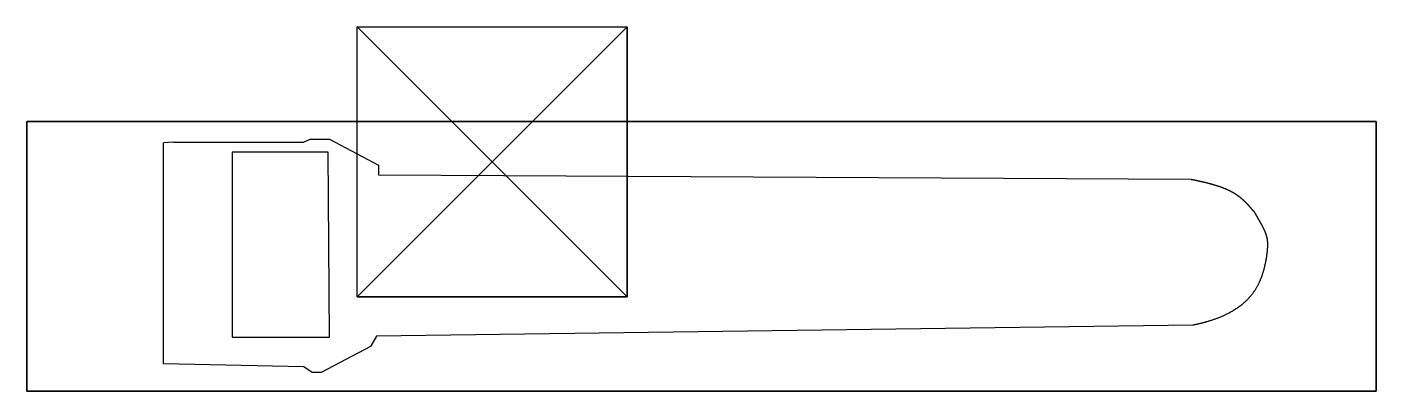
# Model space of a CAD drawing. Header units: millimetres. Extents: x -72 to 136, y -35 to 21.
import ezdxf

# ---------------------------------------------------------------- set-up
doc = ezdxf.new("R2010")
doc.units = ezdxf.units.MM
doc.header["$MEASUREMENT"] = 0
for name, color, linetype in [('bed scraper gridfinity module v1_Sketch1', 7, 'Continuous'), ('bed scraper gridfinity module v1_Sketch2', 7, 'Continuous'), ('bed scraper gridfinity module v1_Sketch3', 7, 'Continuous'), ('bed scraper gridfinity module v1_Sketch4', 7, 'Continuous'), ('bed scraper gridfinity module v1_Sketch5', 7, 'Continuous')]:
    doc.layers.add(name, color=color, linetype=linetype)

msp = doc.modelspace()

# ---------------------------------------------------------------- linework, layer by layer
at = {"layer": 'bed scraper gridfinity module v1_Sketch1'}
for p, q in [((-20.75, 20.75), (20.75, 20.75)), ((-20.75, -20.75), (20.75, 20.75)), ((-20.75, -20.75), (-20.75, 20.75)), ((20.75, -20.75), (-20.75, 20.75)), ((20.75, 20.75), (20.75, -20.75)), ((20.75, -20.75), (-20.75, -20.75))]:
    msp.add_line(p, q, dxfattribs=at)
msp.add_point((0, 0), dxfattribs=at)
msp.add_point((0, 0), dxfattribs=at)
at = {"layer": 'bed scraper gridfinity module v1_Sketch2'}
for p, q in [((20.75, -20.75, 7), (-20.75, -20.75, 7)), ((-18.6, -20.75, 2.6), (-20.75, -20.75, 4.75)), ((-20.75, -20.75), (20.75, -20.75)), ((-20.75, -20.75, 7), (-20.75, -20.75)), ((-18.6, -20.75, 0.8), (-18.6, -20.75, 2.6)), ((-17.8, -20.75), (-18.6, -20.75, 0.8)), ((17.8, -20.75), (18.6, -20.75, 0.8)), ((17.8, -20.75), (18.6, -20.75)), ((20.75, -20.75), (17.8, -20.75)), ((18.6, -20.75, 0.8), (18.6, -20.75, 2.6)), ((18.6, -20.75, 2.6), (20.75, -20.75, 4.75)), ((20.75, -20.75), (20.75, -20.75, 7))]:
    msp.add_line(p, q, dxfattribs=at)
msp.add_point((0, -20.75), dxfattribs=at)
at = {"layer": 'bed scraper gridfinity module v1_Sketch3'}
for p, q in [((20.75, 18.6, 2.6), (20.75, 20.75, 4.75)), ((20.75, -20.75), (20.75, 20.75)), ((20.75, 20.75, 7), (20.75, -20.75, 7)), ((20.75, 20.75), (20.75, 20.75, 7)), ((20.75, 18.6, 0.8), (20.75, 18.6, 2.6)), ((20.75, 17.8), (20.75, 18.6, 0.8)), ((20.75, -17.8), (20.75, -18.6, 0.8)), ((20.75, -18.6, 0.8), (20.75, -18.6, 2.6)), ((20.75, -18.6, 2.6), (20.75, -20.75, 4.75)), ((20.75, -20.75, 7), (20.75, -20.75))]:
    msp.add_line(p, q, dxfattribs=at)
msp.add_point((20.75, 0), dxfattribs=at)
at = {"layer": 'bed scraper gridfinity module v1_Sketch4'}
for p, q in [((135.95, 6.23, -0.07), (-71.55, 6.23, -0.07)), ((-71.55, 6.23, -0.07), (-71.55, -35.27, -0.07)), ((135.95, -35.27, -0.07), (135.95, 6.23, -0.07)), ((-49, 3, -0.07), (-50.56, 2.93, -0.07)), ((-50.56, -31.08, -0.07), (-50.56, 2.93, -0.07)), ((-49, 3, -0.07), (-29, 3, -0.07)), ((-29, 3, -0.07), (-28, 3.5, -0.07)), ((-28, 3.5, -0.07), (-25, 3.5, -0.07)), ((-25, 3.5, -0.07), (-17.5, -0.5, -0.07)), ((-25.24, 1.5, -0.07), (-40, 1.5, -0.07)), ((-40, 1.5, -0.07), (-40, -27, -0.07)), ((-25, -27, -0.07), (-25.24, 1.5, -0.07)), ((-17.5, -0.5, -0.07), (-17.5, -2, -0.07)), ((-17.5, -2, -0.07), (107.5, -2.69, -0.07)), ((-17.79, -26.82, -0.07), (-18.69, -28.41, -0.07)), ((107.78, -25.13, -0.07), (-17.79, -26.82, -0.07)), ((-40, -27, -0.07), (-25, -27, -0.07)), ((-18.69, -28.41, -0.07), (-26.28, -32.43, -0.07)), ((-28.98, -31.54, -0.07), (-50.56, -31.08, -0.07)), ((-27.67, -32.4, -0.07), (-28.98, -31.54, -0.07)), ((-26.28, -32.43, -0.07), (-27.67, -32.4, -0.07)), ((-71.55, -35.27, -0.07), (135.95, -35.27, -0.07))]:
    msp.add_line(p, q, dxfattribs=at)
for points in [[(107.5, -2.69, -0.07), (107.54, -2.7, -0.07), (107.62, -2.71, -0.07), (107.78, -2.74, -0.07), (108.04, -2.79, -0.07), (108.46, -2.88, -0.07), (108.97, -2.99, -0.07), (109.55, -3.13, -0.07), (110.2, -3.29, -0.07), (110.88, -3.48, -0.07), (111.58, -3.69, -0.07), (112.26, -3.92, -0.07), (112.91, -4.18, -0.07), (113.5, -4.46, -0.07), (114.04, -4.75, -0.07), (114.53, -5.07, -0.07), (114.97, -5.39, -0.07), (115.36, -5.73, -0.07), (115.73, -6.07, -0.07), (116.08, -6.42, -0.07), (116.4, -6.78, -0.07), (116.65, -7.06, -0.07), (116.83, -7.28, -0.07), (116.94, -7.43, -0.07), (117, -7.5, -0.07)], [(117, -7.5, -0.07), (117.02, -7.51, -0.07), (117.06, -7.53, -0.07), (117.11, -7.58, -0.07), (117.19, -7.67, -0.07), (117.28, -7.83, -0.07), (117.41, -8.06, -0.07), (117.59, -8.38, -0.07), (117.83, -8.79, -0.07), (118.12, -9.29, -0.07), (118.43, -9.84, -0.07), (118.73, -10.42, -0.07), (118.97, -10.99, -0.07), (119.14, -11.56, -0.07), (119.24, -12.12, -0.07), (119.27, -12.7, -0.07), (119.24, -13.32, -0.07), (119.18, -14.01, -0.07), (119.07, -14.77, -0.07), (118.92, -15.59, -0.07), (118.72, -16.47, -0.07), (118.46, -17.39, -0.07), (118.11, -18.32, -0.07), (117.66, -19.24, -0.07), (117.09, -20.14, -0.07), (116.4, -20.99, -0.07), (115.59, -21.79, -0.07), (114.64, -22.52, -0.07), (113.55, -23.19, -0.07), (112.32, -23.79, -0.07), (110.96, -24.32, -0.07), (109.76, -24.68, -0.07), (108.79, -24.92, -0.07), (108.13, -25.07, -0.07), (107.78, -25.13, -0.07)]]:
    msp.add_open_spline(points, degree=5, dxfattribs=at)
msp.add_point((0, 0, -0.07), dxfattribs=at)
at = {"layer": 'bed scraper gridfinity module v1_Sketch5'}
for p, q in [((135.95, 6.23, 1.43), (-71.55, 6.23, 1.43)), ((-71.55, -35.27, 1.43), (-71.55, 6.23, 1.43)), ((-71.55, 6.23, 1.43), (135.95, 6.23, 1.43)), ((-71.55, 6.23, 1.43), (-71.55, -35.27, 1.43)), ((135.95, -35.27, 1.43), (135.95, 6.23, 1.43)), ((135.95, 6.23, 1.43), (135.95, -35.27, 1.43)), ((-71.55, -35.27, 1.43), (135.95, -35.27, 1.43)), ((135.95, -35.27, 1.43), (-71.55, -35.27, 1.43))]:
    msp.add_line(p, q, dxfattribs=at)
msp.add_point((0, 0, 1.43), dxfattribs=at)

doc.saveas('drawing.dxf')
